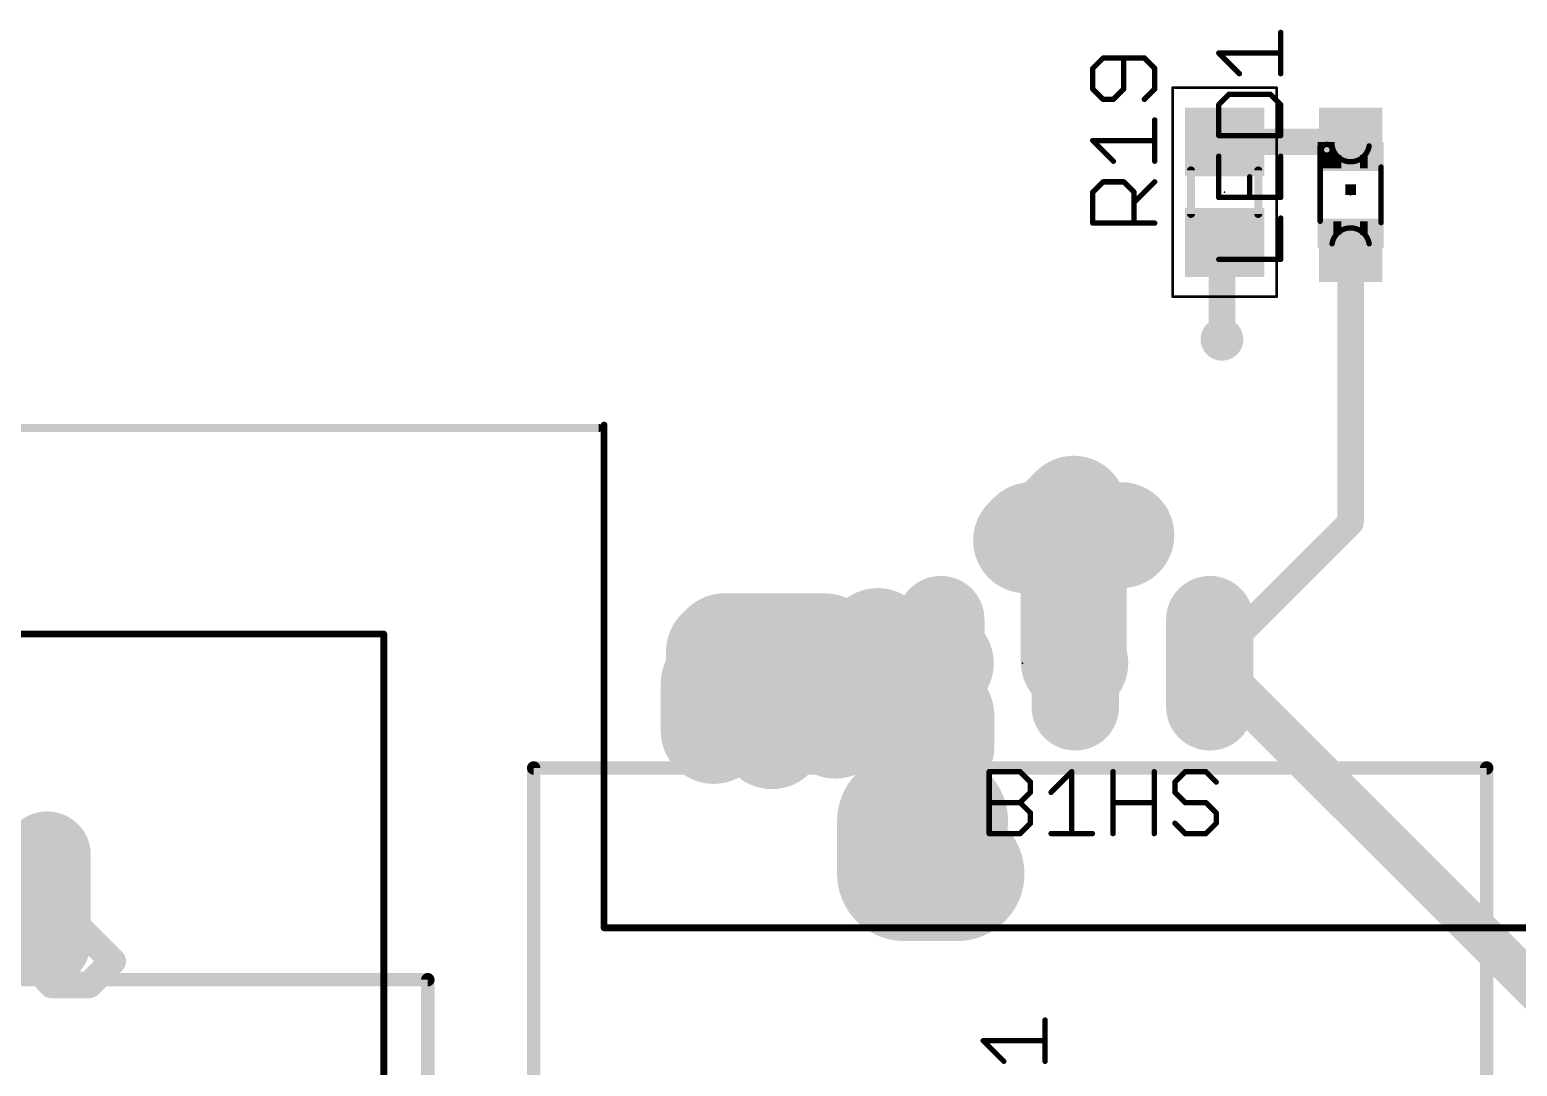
# Model space of a CAD drawing. Extents: x -18 to 155, y -13 to 99.
# Drawn here: x 9.48 to 37.58, y 51.36 to 70.95 of the extents above; entities that cross this region are included whole.
import ezdxf

# ---------------------------------------------------------------- set-up
doc = ezdxf.new("R2010")
doc.units = 0
for name, color, linetype in [('1', 22, 'CONTINUOUS'), ('17', 82, 'CONTINUOUS'), ('18', 82, 'CONTINUOUS'), ('21', 253, 'CONTINUOUS'), ('23', 7, 'CONTINUOUS'), ('25', 253, 'CONTINUOUS'), ('39', 22, 'CONTINUOUS'), ('51', 253, 'CONTINUOUS')]:
    doc.layers.add(name, color=color, linetype=linetype)

# ---------------------------------------------------------------- blocks, each defined once
blk = doc.blocks.new('LONGP100')
at = {"const_width": 1}
blk.add_lwpolyline([(-0.5, 0), (0.5, 0)], dxfattribs=at)
at = {"const_width": 0.5}
for points in [[(-0.5, 0.25, 1), (-0.5, -0.25)], [(0.5, -0.25, 1), (0.5, 0.25)]]:
    blk.add_lwpolyline(points, format="xyb", dxfattribs=at)
blk = doc.blocks.new('RECT')
blk.add_solid([(-0.5, -0.5), (0.5, -0.5), (-0.5, 0.5), (0.5, 0.5)])
blk = doc.blocks.new('ROUNDV')
at = {"const_width": 0.5}
blk.add_lwpolyline([(0, -0.25, 1), (0, 0.25, 1), (0, -0.25)], format="xyb", dxfattribs=at)

msp = doc.modelspace()

# ---------------------------------------------------------------- linework, layer by layer
at = {"layer": '1'}
for points, const_width in [([(34.43, 68.88), (34.38, 68.83)], 0.5), ([(34.38, 68.83), (32.05, 68.83)], 0.5), ([(32.05, 66.93), (32, 66.88)], 0.5), ([(32, 66.88), (32, 65.1)], 0.5), ([(34.43, 61.64), (34.43, 66.78)], 0.5), ([(29.2, 61.9), (28.6, 61.3)], 2), ([(29.2, 59.01), (29.2, 61.9)], 2), ([(28.3, 61.3), (28.4, 61.4)], 2), ([(28.4, 61.4), (30.1, 61.4)], 2), ([(28.6, 61.3), (28.3, 61.3)], 2), ([(31.77, 58.98), (34.43, 61.64)], 0.5), ([(22.6, 59.3), (22.5, 59.2)], 2), ([(22.5, 59.2), (22.5, 58.7)], 2), ([(24.5, 59.3), (22.6, 59.3)], 2), ([(24.5, 58.6), (24.5, 59.3)], 2), ([(25.5, 59.4), (25.1, 59)], 2), ([(25.5, 59.2), (25.5, 59.4)], 2), ([(26.7, 58), (25.5, 59.2)], 2), ([(24, 58.9), (23.5, 58.4)], 2), ([(24, 58.5), (24, 58.9)], 2), ([(25.1, 59), (24.9, 59)], 2), ([(24.9, 59), (24.9, 58.3)], 2), ([(26.69, 58.98), (26.2, 58.49)], 2), ([(29.23, 58.98), (29.2, 59.01)], 2), ([(22.5, 58.7), (22.4, 58.6)], 2), ([(22.4, 58.6), (22.4, 57.7)], 2), ([(23.5, 57.6), (24.5, 58.6)], 2), ([(23.5, 58.4), (23.5, 57.6)], 2), ([(24.7, 57.8), (24, 58.5)], 2), ([(24.9, 58.3), (24.7, 58.1)], 2), ([(26.2, 58.49), (26.2, 56.9)], 2), ([(40.98, 49.77), (31.77, 58.98)], 0.8), ([(24.7, 58.1), (24.7, 57.8)], 2), ([(26.7, 57.4), (26.7, 58)], 2), ([(26.2, 56.9), (26.7, 57.4)], 2), ([(19, 57), (37, 57)], 0.254), ([(19, 17.3), (19, 57)], 0.254), ([(26.69, 56), (26, 56)], 2.54), ([(26, 56), (26, 55)], 2.54), ([(37, 57), (37, 17.3)], 0.254), ([(26, 55), (27, 55)], 2.54), ([(9.87, 54.53), (9.81, 54.53)], 0.5), ([(9.81, 54.53), (9.81, 52.99)], 0.5), ([(11.05, 53.35), (9.87, 54.53)], 0.5), ([(10.6, 52.9), (11.05, 53.35)], 0.5), ([(-1, 53), (17, 53)], 0.254), ([(9.81, 52.99), (9.9, 52.9)], 0.5), ([(9.9, 52.9), (10.6, 52.9)], 0.5), ([(17, 53), (17, 17.4)], 0.254)]:
    msp.add_lwpolyline(points, dxfattribs=dict(at, const_width=const_width))
for points, const_width in [([(34.5184, 68.7916, 1), (34.3416, 68.9684)], 0.25), ([(32.05, 68.955, 1), (32.05, 68.705)], 0.25), ([(34.2916, 68.9184, 1), (34.4684, 68.7416)], 0.25), ([(34.38, 68.705, 1), (34.38, 68.955)], 0.25), ([(32.1384, 66.8416, 1), (31.9616, 67.0184)], 0.25), ([(32.125, 66.88, 1), (31.875, 66.88)], 0.25), ([(31.9116, 66.9684, 1), (32.0884, 66.7916)], 0.25), ([(34.555, 66.78, 1), (34.305, 66.78)], 0.25), ([(31.875, 65.1, 1), (32.125, 65.1)], 0.25), ([(29.7, 61.9, 1), (28.7, 61.9)], 1), ([(29.5536, 61.5464, 1), (28.8464, 62.2536)], 1), ([(28.4, 61.9, 1), (28.4, 60.9)], 1), ([(28.7536, 61.0464, 1), (28.0464, 61.7536)], 1), ([(30.1, 60.9, 1), (30.1, 61.9)], 1), ([(27.9464, 61.6536, 1), (28.6536, 60.9464)], 1), ([(28.3, 61.8, 1), (28.3, 60.8)], 1), ([(28.2464, 61.6536, 1), (28.9536, 60.9464)], 1), ([(28.6, 60.8, 1), (28.6, 61.8)], 1), ([(34.5184, 61.5516, 1), (34.3416, 61.7284)], 0.25), ([(34.305, 61.64, 1), (34.555, 61.64)], 0.25), ([(23, 59.2, 1), (22, 59.2)], 1), ([(22.6, 59.8, 1), (22.6, 58.8)], 1), ([(22.9536, 58.9464, 1), (22.2464, 59.6536)], 1), ([(25, 59.3, 1), (24, 59.3)], 1), ([(24.5, 58.8, 1), (24.5, 59.8)], 1), ([(25.8536, 59.5536, 1), (25.1464, 58.8464)], 1), ([(26, 59.4, 1), (25, 59.4)], 1), ([(25.8536, 59.0464, 1), (25.1464, 59.7536)], 1), ([(22.1464, 59.5536, 1), (22.8536, 58.8464)], 1), ([(24.5, 58.9, 1), (23.5, 58.9)], 1), ([(24.3536, 58.5464, 1), (23.6464, 59.2536)], 1), ([(24.9, 59.5, 1), (24.9, 58.5)], 1), ([(25.4, 59, 1), (24.4, 59)], 1), ([(24.7464, 59.3536, 1), (25.4536, 58.6464)], 1), ([(25.1, 58.5, 1), (25.1, 59.5)], 1), ([(27.0436, 58.6264, 1), (26.3364, 59.3336)], 1), ([(29.5536, 59.3636, 1), (28.8464, 58.6564)], 1), ([(22.9, 58.6, 1), (21.9, 58.6)], 1), ([(22.8536, 58.3464, 1), (22.1464, 59.0536)], 1), ([(24.8536, 58.2464, 1), (24.1464, 58.9536)], 1), ([(25, 59.2, 1), (26, 59.2)], 1), ([(28.8764, 58.6264, 1), (29.5836, 59.3336)], 1), ([(22.0464, 58.9536, 1), (22.7536, 58.2464)], 1), ([(24, 58.4, 1), (23, 58.4)], 1), ([(24.3536, 58.8536, 1), (23.6464, 58.1464)], 1), ([(25.2536, 57.9464, 1), (24.5464, 58.6536)], 1), ([(25.8464, 58.8436, 1), (26.5536, 58.1364)], 1), ([(26.7, 58.49, 1), (25.7, 58.49)], 1), ([(28.7, 59.01, 1), (29.7, 59.01)], 1), ([(31.9114, 59.1214, 1), (31.6286, 58.8386)], 0.4), ([(22, 58.7, 1), (23, 58.7)], 1), ([(23.1464, 58.7536, 1), (23.8536, 58.0464)], 1), ([(24, 58.6, 1), (25, 58.6)], 1), ([(25.2, 58.1, 1), (24.2, 58.1)], 1), ([(31.6816, 59.0684, 1), (31.8584, 58.8916)], 0.25), ([(23.5, 58.5, 1), (24.5, 58.5)], 1), ([(24.3464, 58.4536, 1), (25.0536, 57.7464)], 1), ([(24.4, 58.3, 1), (25.4, 58.3)], 1), ([(27.2, 58, 1), (26.2, 58)], 1), ([(26.3464, 57.6464, 1), (27.0536, 58.3536)], 1), ([(23.1464, 57.9536, 1), (23.8536, 57.2464)], 1), ([(24.3464, 57.4464, 1), (25.0536, 58.1536)], 1), ([(21.9, 57.7, 1), (22.9, 57.7)], 1), ([(24.2, 57.8, 1), (25.2, 57.8)], 1), ([(27.0536, 57.0464, 1), (26.3464, 57.7536)], 1), ([(23, 57.6, 1), (24, 57.6)], 1), ([(26.2, 57.4, 1), (27.2, 57.4)], 1), ([(25.8464, 57.2536, 1), (26.5536, 56.5464)], 1), ([(25.7, 56.9, 1), (26.7, 56.9)], 1), ([(19, 57.0635, 1), (19, 56.9365)], 0.127), ([(19.0635, 57, 1), (18.9365, 57)], 0.127), ([(26, 56.635, 1), (26, 55.365)], 1.27), ([(26.635, 56, 1), (25.365, 56)], 1.27), ([(26.69, 55.365, 1), (26.69, 56.635)], 1.27), ([(37.0635, 57, 1), (36.9365, 57)], 0.127), ([(37, 56.9365, 1), (37, 57.0635)], 0.127), ([(26, 55.635, 1), (26, 54.365)], 1.27), ([(27, 54.365, 1), (27, 55.635)], 1.27), ([(25.365, 55, 1), (26.635, 55)], 1.27), ([(9.81, 54.655, 1), (9.81, 54.405)], 0.25), ([(9.935, 54.53, 1), (9.685, 54.53)], 0.25), ([(9.9584, 54.6184, 1), (9.7816, 54.4416)], 0.25), ([(9.87, 54.405, 1), (9.87, 54.655)], 0.25), ([(11.1384, 53.2616, 1), (10.9616, 53.4384)], 0.25), ([(10.9616, 53.2616, 1), (11.1384, 53.4384)], 0.25), ([(9.8984, 53.0784, 1), (9.7216, 52.9016)], 0.25), ([(9.685, 52.99, 1), (9.935, 52.99)], 0.25), ([(9.9, 53.025, 1), (9.9, 52.775)], 0.25), ([(9.8116, 52.8116, 1), (9.9884, 52.9884)], 0.25), ([(10.5116, 52.9884, 1), (10.6884, 52.8116)], 0.25), ([(10.6, 52.775, 1), (10.6, 53.025)], 0.25), ([(17.0635, 53, 1), (16.9365, 53)], 0.127), ([(17, 52.9365, 1), (17, 53.0635)], 0.127)]:
    msp.add_lwpolyline(points, format="xyb", dxfattribs=dict(at, const_width=const_width))
at = {"layer": '21'}
for points, const_width in [([(20.229, 63.425), (7.229, 63.425)], 0.1524), ([(20.33, 53.98), (20.33, 63.48)], 0.127), ([(-1.63, 59.53), (16.17, 59.53)], 0.127), ([(16.17, 59.53), (16.17, 50.03)], 0.127), ([(38.13, 53.98), (20.33, 53.98)], 0.127)]:
    msp.add_lwpolyline(points, dxfattribs=dict(at, const_width=const_width))
for points, const_width in [([(20.229, 63.3869, 1), (20.229, 63.4631)], 0.0762), ([(20.3618, 63.48, 1), (20.2983, 63.48)], 0.0635), ([(16.2018, 59.53, 1), (16.1383, 59.53)], 0.0635), ([(16.17, 59.4982, 1), (16.17, 59.5618)], 0.0635), ([(20.33, 54.0118, 1), (20.33, 53.9483)], 0.0635), ([(20.2983, 53.98, 1), (20.3618, 53.98)], 0.0635)]:
    msp.add_lwpolyline(points, format="xyb", dxfattribs=dict(at, const_width=const_width))
at = {"layer": '23'}
for p in [(32.05, 67.88), (34.43, 67.83), (28.23, 58.98)]:
    msp.add_point(p, dxfattribs=at)
at = {"layer": '25', "const_width": 0.1016}
for points in [[(33.1092, 70.119), (33.1092, 70.8986)], [(32.3296, 70.119), (31.9398, 70.5088)], [(31.9398, 70.5088), (33.1092, 70.5088)], [(29.7547, 70.4142), (29.5598, 70.2193)], [(29.5598, 70.2193), (29.5598, 69.8295)], [(30.5343, 70.4142), (29.7547, 70.4142)], [(30.1445, 69.8295), (30.1445, 70.4142)], [(30.7292, 70.2193), (30.5343, 70.4142)], [(30.7292, 69.8295), (30.7292, 70.2193)], [(29.5598, 69.8295), (29.7547, 69.6346)], [(29.7547, 69.6346), (29.9496, 69.6346)], [(29.9496, 69.6346), (30.1445, 69.8295)], [(30.5343, 69.6346), (30.7292, 69.8295)], [(32.1347, 69.7292), (31.9398, 69.5343)], [(32.9143, 69.7292), (32.1347, 69.7292)], [(33.1092, 69.5343), (32.9143, 69.7292)], [(31.9398, 69.5343), (31.9398, 68.9496)], [(33.1092, 68.9496), (33.1092, 69.5343)], [(30.7292, 68.4652), (30.7292, 69.2448)], [(29.9496, 68.4652), (29.5598, 68.855)], [(29.5598, 68.855), (30.7292, 68.855)], [(31.9398, 68.9496), (33.1092, 68.9496)], [(31.9398, 68.5598), (31.9398, 67.7802)], [(33.1092, 67.7802), (33.1092, 68.5598)], [(29.5598, 67.8805), (29.7547, 68.0754)], [(29.7547, 68.0754), (30.1445, 68.0754)], [(30.1445, 68.0754), (30.3394, 67.8805)], [(30.3394, 67.6856), (30.7292, 68.0754)], [(32.5245, 67.7802), (32.5245, 68.17)], [(29.5598, 67.2958), (29.5598, 67.8805)], [(30.3394, 67.8805), (30.3394, 67.2958)], [(31.9398, 67.7802), (33.1092, 67.7802)], [(33.1092, 66.6108), (33.1092, 67.3904)], [(30.7292, 67.2958), (29.5598, 67.2958)], [(31.9398, 66.6108), (33.1092, 66.6108)], [(27.6032, 55.7608), (27.6032, 56.9302)], [(27.6032, 56.9302), (28.1879, 56.9302)], [(28.1879, 56.9302), (28.3828, 56.7353)], [(28.3828, 56.7353), (28.3828, 56.5404)], [(28.7726, 56.5404), (29.1624, 56.9302)], [(29.1624, 56.9302), (29.1624, 55.7608)], [(29.942, 55.7608), (29.942, 56.9302)], [(30.7216, 56.9302), (30.7216, 55.7608)], [(31.3063, 56.9302), (31.1114, 56.7353)], [(31.1114, 56.7353), (31.1114, 56.5404)], [(31.6961, 56.9302), (31.3063, 56.9302)], [(31.891, 56.7353), (31.6961, 56.9302)], [(28.3828, 56.5404), (28.1879, 56.3455)], [(31.1114, 56.5404), (31.3063, 56.3455)], [(27.6032, 56.3455), (28.1879, 56.3455)], [(28.1879, 56.3455), (28.3828, 56.1506)], [(28.3828, 56.1506), (28.3828, 55.9557)], [(29.942, 56.3455), (30.7216, 56.3455)], [(31.3063, 56.3455), (31.6961, 56.3455)], [(31.6961, 56.3455), (31.891, 56.1506)], [(31.891, 56.1506), (31.891, 55.9557)], [(28.3828, 55.9557), (28.1879, 55.7608)], [(31.3063, 55.7608), (31.1114, 55.9557)], [(31.891, 55.9557), (31.6961, 55.7608)], [(28.1879, 55.7608), (27.6032, 55.7608)], [(28.7726, 55.7608), (29.5522, 55.7608)], [(31.6961, 55.7608), (31.3063, 55.7608)], [(28.6592, 51.4584), (28.6592, 52.238)], [(27.8796, 51.4584), (27.4898, 51.8482)], [(27.4898, 51.8482), (28.6592, 51.8482)]]:
    msp.add_lwpolyline(points, dxfattribs=at)
at = {"layer": '25', "const_width": 0.0508}
for points in [[(33.1346, 70.8986, 1), (33.0838, 70.8986)], [(31.9578, 70.5267, 1), (31.9218, 70.4908)], [(31.9398, 70.5342, 1), (31.9398, 70.4834)], [(33.1092, 70.4834, 1), (33.1092, 70.5342)], [(29.5418, 70.2373, 1), (29.5778, 70.2013)], [(29.5852, 70.2193, 1), (29.5344, 70.2193)], [(29.7547, 70.4396, 1), (29.7547, 70.3888)], [(29.7727, 70.3962, 1), (29.7367, 70.4322)], [(30.1699, 70.4142, 1), (30.1191, 70.4142)], [(30.5523, 70.4322, 1), (30.5163, 70.3962)], [(30.5343, 70.3888, 1), (30.5343, 70.4396)], [(30.7546, 70.2193, 1), (30.7038, 70.2193)], [(30.7112, 70.2013, 1), (30.7472, 70.2373)], [(32.3116, 70.101, 1), (32.3476, 70.137)], [(33.0838, 70.119, 1), (33.1346, 70.119)], [(29.5778, 69.8475, 1), (29.5418, 69.8115)], [(29.5344, 69.8295, 1), (29.5852, 69.8295)], [(29.7547, 69.66, 1), (29.7547, 69.6092)], [(29.7367, 69.6166, 1), (29.7727, 69.6526)], [(29.9316, 69.6526, 1), (29.9676, 69.6166)], [(29.9496, 69.6092, 1), (29.9496, 69.66)], [(30.1191, 69.8295, 1), (30.1699, 69.8295)], [(30.1625, 69.8115, 1), (30.1265, 69.8475)], [(30.5163, 69.6526, 1), (30.5523, 69.6166)], [(30.7038, 69.8295, 1), (30.7546, 69.8295)], [(30.7472, 69.8115, 1), (30.7112, 69.8475)], [(32.1347, 69.7546, 1), (32.1347, 69.7038)], [(32.1527, 69.7112, 1), (32.1167, 69.7472)], [(32.9323, 69.7472, 1), (32.8963, 69.7112)], [(32.9143, 69.7038, 1), (32.9143, 69.7546)], [(31.9218, 69.5523, 1), (31.9578, 69.5163)], [(31.9652, 69.5343, 1), (31.9144, 69.5343)], [(33.1346, 69.5343, 1), (33.0838, 69.5343)], [(33.0912, 69.5163, 1), (33.1272, 69.5523)], [(30.7546, 69.2448, 1), (30.7038, 69.2448)], [(29.5778, 68.873, 1), (29.5418, 68.837)], [(29.5598, 68.8804, 1), (29.5598, 68.8296)], [(30.7292, 68.8296, 1), (30.7292, 68.8804)], [(31.9398, 68.975, 1), (31.9398, 68.9242)], [(31.9144, 68.9496, 1), (31.9652, 68.9496)], [(33.0838, 68.9496, 1), (33.1346, 68.9496)], [(33.1092, 68.9242, 1), (33.1092, 68.975)], [(31.9652, 68.5598, 1), (31.9144, 68.5598)], [(33.1346, 68.5598, 1), (33.0838, 68.5598)], [(29.9316, 68.4472, 1), (29.9676, 68.4832)], [(30.7038, 68.4652, 1), (30.7546, 68.4652)], [(29.7547, 68.1008, 1), (29.7547, 68.05)], [(29.7727, 68.0574, 1), (29.7367, 68.0934)], [(30.1625, 68.0934, 1), (30.1265, 68.0574)], [(30.1445, 68.05, 1), (30.1445, 68.1008)], [(30.7472, 68.0574, 1), (30.7112, 68.0934)], [(32.5499, 68.17, 1), (32.4991, 68.17)], [(29.5418, 67.8985, 1), (29.5778, 67.8625)], [(29.5852, 67.8805, 1), (29.5344, 67.8805)], [(30.3214, 67.7036, 1), (30.3574, 67.6676)], [(30.3648, 67.8805, 1), (30.314, 67.8805)], [(30.3214, 67.8625, 1), (30.3574, 67.8985)], [(31.9398, 67.8056, 1), (31.9398, 67.7548)], [(31.9144, 67.7802, 1), (31.9652, 67.7802)], [(32.4991, 67.7802, 1), (32.5499, 67.7802)], [(33.0838, 67.7802, 1), (33.1346, 67.7802)], [(33.1092, 67.7548, 1), (33.1092, 67.8056)], [(33.1346, 67.3904, 1), (33.0838, 67.3904)], [(29.5598, 67.3212, 1), (29.5598, 67.2704)], [(29.5344, 67.2958, 1), (29.5852, 67.2958)], [(30.314, 67.2958, 1), (30.3648, 67.2958)], [(30.7292, 67.2704, 1), (30.7292, 67.3212)], [(31.9398, 66.6362, 1), (31.9398, 66.5854)], [(33.0838, 66.6108, 1), (33.1346, 66.6108)], [(33.1092, 66.5854, 1), (33.1092, 66.6362)], [(27.6286, 56.9302, 1), (27.5778, 56.9302)], [(27.6032, 56.9556, 1), (27.6032, 56.9048)], [(28.2059, 56.9482, 1), (28.1699, 56.9122)], [(28.1879, 56.9048, 1), (28.1879, 56.9556)], [(28.4082, 56.7353, 1), (28.3574, 56.7353)], [(28.3648, 56.7173, 1), (28.4008, 56.7533)], [(29.1878, 56.9302, 1), (29.137, 56.9302)], [(29.1804, 56.9122, 1), (29.1444, 56.9482)], [(29.9674, 56.9302, 1), (29.9166, 56.9302)], [(30.747, 56.9302, 1), (30.6962, 56.9302)], [(31.0934, 56.7533, 1), (31.1294, 56.7173)], [(31.1368, 56.7353, 1), (31.086, 56.7353)], [(31.3063, 56.9556, 1), (31.3063, 56.9048)], [(31.3243, 56.9122, 1), (31.2883, 56.9482)], [(31.7141, 56.9482, 1), (31.6781, 56.9122)], [(31.6961, 56.9048, 1), (31.6961, 56.9556)], [(31.873, 56.7173, 1), (31.909, 56.7533)], [(28.3574, 56.5404, 1), (28.4082, 56.5404)], [(28.4008, 56.5224, 1), (28.3648, 56.5584)], [(28.7546, 56.5584, 1), (28.7906, 56.5224)], [(31.1294, 56.5584, 1), (31.0934, 56.5224)], [(31.086, 56.5404, 1), (31.1368, 56.5404)], [(27.6032, 56.3709, 1), (27.6032, 56.3201)], [(28.2059, 56.3635, 1), (28.1699, 56.3275)], [(28.1699, 56.3635, 1), (28.2059, 56.3275)], [(28.1879, 56.3201, 1), (28.1879, 56.3709)], [(28.4082, 56.1506, 1), (28.3574, 56.1506)], [(28.3648, 56.1326, 1), (28.4008, 56.1686)], [(29.942, 56.3709, 1), (29.942, 56.3201)], [(30.7216, 56.3201, 1), (30.7216, 56.3709)], [(31.3063, 56.3709, 1), (31.3063, 56.3201)], [(31.2883, 56.3275, 1), (31.3243, 56.3635)], [(31.7141, 56.3635, 1), (31.6781, 56.3275)], [(31.6961, 56.3201, 1), (31.6961, 56.3709)], [(31.9164, 56.1506, 1), (31.8656, 56.1506)], [(31.873, 56.1326, 1), (31.909, 56.1686)], [(28.3574, 55.9557, 1), (28.4082, 55.9557)], [(28.4008, 55.9377, 1), (28.3648, 55.9737)], [(31.1294, 55.9737, 1), (31.0934, 55.9377)], [(31.8656, 55.9557, 1), (31.9164, 55.9557)], [(31.909, 55.9377, 1), (31.873, 55.9737)], [(27.6032, 55.7862, 1), (27.6032, 55.7354)], [(27.5778, 55.7608, 1), (27.6286, 55.7608)], [(28.1699, 55.7788, 1), (28.2059, 55.7428)], [(28.1879, 55.7354, 1), (28.1879, 55.7862)], [(28.7726, 55.7862, 1), (28.7726, 55.7354)], [(29.137, 55.7608, 1), (29.1878, 55.7608)], [(29.5522, 55.7354, 1), (29.5522, 55.7862)], [(29.9166, 55.7608, 1), (29.9674, 55.7608)], [(30.6962, 55.7608, 1), (30.747, 55.7608)], [(31.3063, 55.7862, 1), (31.3063, 55.7354)], [(31.2883, 55.7428, 1), (31.3243, 55.7788)], [(31.6781, 55.7788, 1), (31.7141, 55.7428)], [(31.6961, 55.7354, 1), (31.6961, 55.7862)], [(28.6846, 52.238, 1), (28.6338, 52.238)], [(27.5078, 51.8661, 1), (27.4718, 51.8302)], [(27.4898, 51.8736, 1), (27.4898, 51.8228)], [(28.6592, 51.8228, 1), (28.6592, 51.8736)], [(27.8616, 51.4404, 1), (27.8976, 51.4763)], [(28.6338, 51.4584, 1), (28.6846, 51.4584)]]:
    msp.add_lwpolyline(points, format="xyb", dxfattribs=at)
at = {"layer": '39', "const_width": 0.0508}
for points in [[(31.067, 65.907), (31.067, 69.853)], [(31.067, 69.853), (33.033, 69.853)], [(33.033, 69.853), (33.033, 65.907)], [(33.033, 65.907), (31.067, 65.907)]]:
    msp.add_lwpolyline(points, dxfattribs=at)
at = {"layer": '39', "const_width": 0.0254}
for points in [[(31.0797, 69.853, 1), (31.0543, 69.853)], [(31.067, 69.8657, 1), (31.067, 69.8403)], [(33.0457, 69.853, 1), (33.0203, 69.853)], [(33.033, 69.8403, 1), (33.033, 69.8657)], [(31.067, 65.9197, 1), (31.067, 65.8943)], [(31.0543, 65.907, 1), (31.0797, 65.907)], [(33.0203, 65.907, 1), (33.0457, 65.907)], [(33.033, 65.8943, 1), (33.033, 65.9197)]]:
    msp.add_lwpolyline(points, format="xyb", dxfattribs=at)
at = {"layer": '51'}
for points, const_width in [([(33.855, 67.33), (33.855, 68.755)], 0.1016), ([(31.415, 67.47), (31.415, 68.29)], 0.1524), ([(32.685, 67.47), (32.685, 68.29)], 0.1524), ([(35.005, 68.355), (35.005, 67.305)], 0.1016)]:
    msp.add_lwpolyline(points, dxfattribs=dict(at, const_width=const_width))
for points, const_width in [([(33.8804, 68.755, 1), (33.8296, 68.755)], 0.0508), ([(33.98, 68.577, 1), (33.98, 68.783, 1), (33.98, 68.577)], 0.1016), ([(34.08, 68.755, 0.8571), (34.78, 68.755)], 0.1016), ([(34.1051, 68.7589, 1), (34.0549, 68.7511)], 0.0508), ([(34.8051, 68.7511, 1), (34.7549, 68.7589)], 0.0508), ([(31.4531, 68.29, 1), (31.3769, 68.29)], 0.0762), ([(32.7231, 68.29, 1), (32.6469, 68.29)], 0.0762), ([(35.0304, 68.355, 1), (34.9796, 68.355)], 0.0508), ([(31.3769, 67.47, 1), (31.4531, 67.47)], 0.0762), ([(32.6469, 67.47, 1), (32.7231, 67.47)], 0.0762), ([(33.8296, 67.33, 1), (33.8804, 67.33)], 0.0508), ([(34.78, 66.905, 0.8571), (34.08, 66.905)], 0.1016), ([(34.9796, 67.305, 1), (35.0304, 67.305)], 0.0508), ([(34.0549, 66.9089, 1), (34.1051, 66.9011)], 0.0508), ([(34.7549, 66.9011, 1), (34.8051, 66.9089)], 0.0508)]:
    msp.add_lwpolyline(points, format="xyb", dxfattribs=dict(at, const_width=const_width))

# ---------------------------------------------------------------- block references
at = {"layer": '1', "xscale": 1.3, "yscale": 1.5, "rotation": 90}
for p in [(32.05, 68.83), (32.05, 66.93)]:
    msp.add_blockref('RECT', p, dxfattribs=at)
at = {"layer": '1', "xscale": 1.2, "yscale": 1.2}
for p in [(34.43, 68.88), (34.43, 66.78)]:
    msp.add_blockref('RECT', p, dxfattribs=at)
at = {"layer": '17', "xscale": 1.65, "yscale": 1.65}
for p, rotation in [((26.69, 58.98), 270), ((29.23, 58.98), 270), ((31.77, 58.98), 270), ((9.81, 54.53), 90)]:
    msp.add_blockref('LONGP100', p, dxfattribs=dict(at, rotation=rotation))
at = {"layer": '18', "xscale": 0.8064, "yscale": 0.8064}
msp.add_blockref('ROUNDV', (32, 65.1), dxfattribs=at)
at = {"layer": '21', "xscale": 0.2, "yscale": 0.2}
msp.add_blockref('RECT', (34.43, 67.93), dxfattribs=at)
at = {"layer": '51', "xscale": 0.65, "yscale": 1.4, "rotation": 90}
for p in [(32.0485, 68.6114), (32.0485, 67.1382)]:
    msp.add_blockref('RECT', p, dxfattribs=at)
at = {"layer": '51'}
for p, xscale, yscale in [((33.9675, 68.7925), 0.325, 0.075), ((33.98, 68.48), 0.3, 0.3), ((34.18, 68.455), 0.15, 0.25), ((34.68, 68.455), 0.15, 0.25), ((34.8925, 68.58), 0.325, 0.5), ((34.43, 68.4175), 0.4, 0.175), ((33.9675, 67.08), 0.325, 0.5), ((34.18, 67.205), 0.15, 0.25), ((34.43, 67.2425), 0.4, 0.175), ((34.68, 67.205), 0.15, 0.25), ((34.8925, 67.08), 0.325, 0.5)]:
    msp.add_blockref('RECT', p, dxfattribs=dict(at, xscale=xscale, yscale=yscale))

doc.saveas('drawing.dxf')
